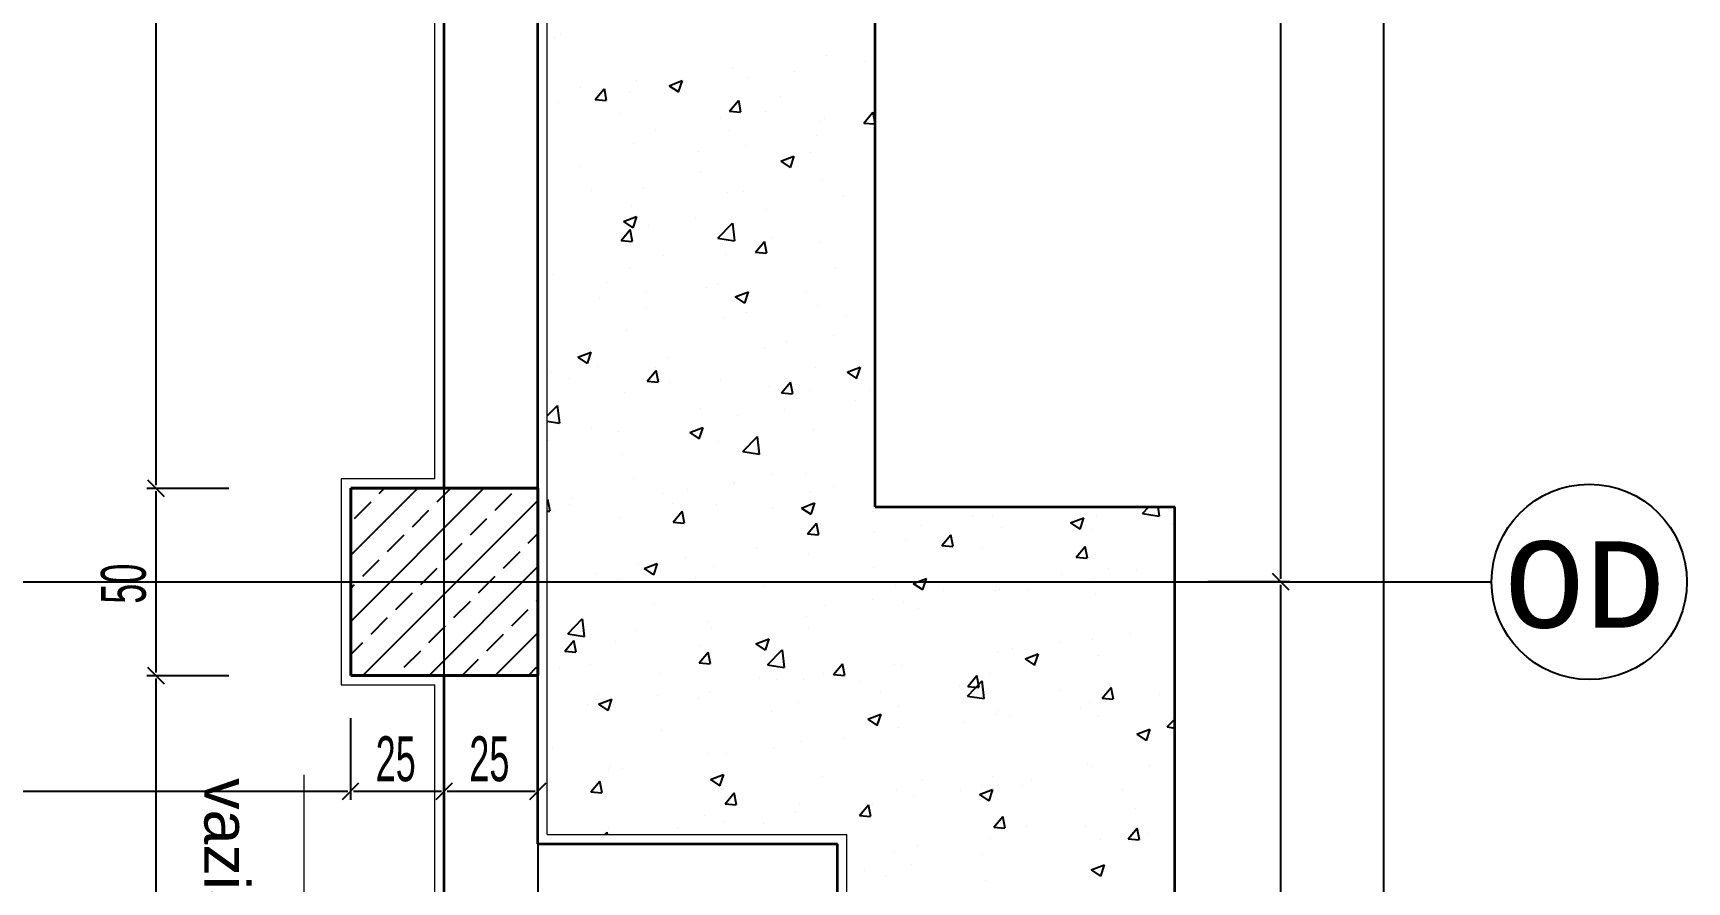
# Model space of a CAD drawing. Header units: inches. Extents: x -7543 to -822, y 102837 to 190349.
# Drawn here: x -836.2193 to -836.17515, y 102837.00948 to 102837.03215 of the extents above; entities that cross this region are included whole.
import ezdxf

# ---------------------------------------------------------------- set-up
doc = ezdxf.new("R2010")
doc.units = ezdxf.units.IN
doc.header["$MEASUREMENT"] = 0
doc.linetypes.add('DASHDOTX2', pattern=[2, 1, -0.5, 0, -0.5])
doc.layers.get('Defpoints').update_dxf_attribs({"lineweight": 25})
for name, color, linetype, lineweight in [('AKS', 1, 'Continuous', 25), ('ICOL', 55, 'Continuous', 25), ('KOLON', 2, 'Continuous', 40), ('SIVA', 150, 'Continuous', 15), ('TARAMA', 8, 'Continuous', 25)]:
    doc.layers.add(name, color=color, linetype=linetype, lineweight=lineweight)
doc.layers.add('DUVAR', color=7, linetype='Continuous', lineweight=35, true_color=0xfc4642)
doc.layers.add('PENCERE', color=7, linetype='Continuous', lineweight=18, true_color=0xffb360)
doc.styles.add('ISIM', font='monos.ttf', dxfattribs={"width": 1.1, "height": 200})
doc.styles.add('OLCU', font='tromand.shx', dxfattribs={"width": 0.6, "height": 12})
doc.styles.add('style5', font='arial.ttf', dxfattribs={"height": 1.25})

msp = doc.modelspace()

# ---------------------------------------------------------------- linework, layer by layer
at = {"layer": 'AKS', "linetype": 'DASHDOTX2', "ltscale": 10}
for p, q in [((-836.208322, 102836.797308), (-836.208322, 102837.179379)), ((-836.333122, 102837.017493), (-836.180362, 102837.017493))]:
    msp.add_line(p, q, dxfattribs=at)
at = {"layer": 'AKS', "color": 0}
msp.add_circle((-836.177755, 102837.017493), 0.002608, dxfattribs=at)
at = {"layer": 'Defpoints'}
for p, q in [((-836.205822, 102837.169971), (-836.205822, 102836.814993)), ((-836.208322, 102837.019993), (-836.208322, 102837.064993)), ((-836.210822, 102837.014993), (-836.210822, 102837.019993)), ((-836.210822, 102837.019993), (-836.208322, 102837.019993)), ((-836.208322, 102837.014993), (-836.210822, 102837.014993)), ((-836.208322, 102836.969993), (-836.208322, 102837.014993))]:
    msp.add_line(p, q, dxfattribs=at)
at = {"layer": 'DUVAR'}
for p, q in [((-836.196822, 102837.019493), (-836.196822, 102837.070165)), ((-836.208322, 102837.019993), (-836.208322, 102837.064993)), ((-836.205822, 102837.019993), (-836.205822, 102837.064993)), ((-836.196822, 102837.019493), (-836.188822, 102837.019493)), ((-836.188822, 102836.975165), (-836.188822, 102837.019493)), ((-836.208322, 102837.002493), (-836.208322, 102837.014993)), ((-836.205822, 102837.010493), (-836.205822, 102837.014993)), ((-836.205822, 102837.010493), (-836.197822, 102837.010493)), ((-836.197822, 102836.984165), (-836.197822, 102837.010493))]:
    msp.add_line(p, q, dxfattribs=at)
at = {"layer": 'ICOL'}
for p, q in [((-836.183243, 102836.815071), (-836.183243, 102837.169893)), ((-836.185987, 102837.017571), (-836.185987, 102837.067415)), ((-836.216027, 102837.064915), (-836.216027, 102837.020071)), ((-836.216261, 102837.019993), (-836.214077, 102837.019993)), ((-836.216261, 102837.019993), (-836.214077, 102837.019993)), ((-836.216248, 102837.020214), (-836.215806, 102837.019772)), ((-836.216248, 102837.020214), (-836.215806, 102837.019772)), ((-836.216027, 102837.019915), (-836.216027, 102837.015071)), ((-836.185766, 102837.017272), (-836.186207, 102837.017714)), ((-836.185766, 102837.017272), (-836.186207, 102837.017714)), ((-836.185753, 102837.017493), (-836.187937, 102837.017493)), ((-836.185753, 102837.017493), (-836.187937, 102837.017493)), ((-836.185987, 102836.967571), (-836.185987, 102837.017415)), ((-836.216261, 102837.014993), (-836.214077, 102837.014993)), ((-836.216261, 102837.014993), (-836.214077, 102837.014993)), ((-836.216248, 102837.015214), (-836.215806, 102837.014772)), ((-836.216248, 102837.015214), (-836.215806, 102837.014772)), ((-836.216027, 102837.014915), (-836.216027, 102837.002571)), ((-836.210822, 102837.011671), (-836.210822, 102837.013855)), ((-836.210822, 102837.011671), (-836.210822, 102837.013855)), ((-836.208322, 102837.011671), (-836.208322, 102837.013855)), ((-836.208322, 102837.011671), (-836.208322, 102837.013855)), ((-836.205822, 102837.011671), (-836.205822, 102837.013855)), ((-836.265744, 102837.011905), (-836.2109, 102837.011905)), ((-836.211042, 102837.011685), (-836.210601, 102837.012126)), ((-836.211042, 102837.011685), (-836.210601, 102837.012126)), ((-836.210744, 102837.011905), (-836.2084, 102837.011905)), ((-836.208542, 102837.011685), (-836.208101, 102837.012126)), ((-836.208542, 102837.011685), (-836.208101, 102837.012126)), ((-836.208244, 102837.011905), (-836.2059, 102837.011905)), ((-836.206042, 102837.011685), (-836.205601, 102837.012126))]:
    msp.add_line(p, q, dxfattribs=at)
at = {"layer": 'KOLON'}
for p, q in [((-836.205822, 102837.019993), (-836.210822, 102837.019993)), ((-836.210822, 102837.019993), (-836.210822, 102837.014993)), ((-836.205822, 102837.014993), (-836.205822, 102837.019993)), ((-836.210822, 102837.014993), (-836.205822, 102837.014993))]:
    msp.add_line(p, q, dxfattribs=at)
at = {"layer": 'PENCERE'}
msp.add_line((-836.212069, 102837.012337), (-836.212069, 102836.993924), dxfattribs=at)
at = {"layer": 'SIVA'}
for p, q in [((-836.205572, 102837.010743), (-836.205572, 102837.078915)), ((-836.208572, 102837.020243), (-836.208572, 102837.064743)), ((-836.208572, 102837.020243), (-836.211072, 102837.020243)), ((-836.211072, 102837.020243), (-836.211072, 102837.014743)), ((-836.211072, 102837.014743), (-836.208572, 102837.014743)), ((-836.208572, 102837.002193), (-836.208572, 102837.014743)), ((-836.205572, 102837.010743), (-836.197572, 102837.010743)), ((-836.197572, 102836.983915), (-836.197572, 102837.010743))]:
    msp.add_line(p, q, dxfattribs=at)
at = {"layer": 'TARAMA'}
for p, q in [((-836.205383, 102837.032027), (-836.205383, 102837.032027)), ((-836.205216, 102837.032108), (-836.205216, 102837.032108)), ((-836.198112, 102837.031541), (-836.198112, 102837.031541)), ((-836.197083, 102837.03138), (-836.197083, 102837.03138)), ((-836.200637, 102837.031221), (-836.200637, 102837.031221)), ((-836.200229, 102837.030966), (-836.200229, 102837.030966)), ((-836.198977, 102837.031131), (-836.198977, 102837.031131)), ((-836.204682, 102837.030684), (-836.204682, 102837.030684)), ((-836.204297, 102837.030373), (-836.204056, 102837.030661)), ((-836.203992, 102837.030347), (-836.20405, 102837.030661)), ((-836.203386, 102837.03055), (-836.203386, 102837.03055)), ((-836.203204, 102837.030869), (-836.203204, 102837.030869)), ((-836.202322, 102837.030743), (-836.201972, 102837.030877)), ((-836.202322, 102837.030743), (-836.202073, 102837.030575)), ((-836.202067, 102837.030575), (-836.201966, 102837.030878)), ((-836.202012, 102837.030571), (-836.202012, 102837.030571)), ((-836.199343, 102837.030458), (-836.199343, 102837.030458)), ((-836.196841, 102837.030546), (-836.196841, 102837.030546)), ((-836.20528, 102837.030301), (-836.20528, 102837.030301)), ((-836.204297, 102837.030373), (-836.203998, 102837.030347)), ((-836.203627, 102837.030012), (-836.203627, 102837.030012)), ((-836.20071, 102837.03006), (-836.200469, 102837.030347)), ((-836.20071, 102837.03006), (-836.200412, 102837.030033)), ((-836.200406, 102837.030034), (-836.200463, 102837.030347)), ((-836.199757, 102837.030045), (-836.199757, 102837.030045)), ((-836.197124, 102837.029746), (-836.196883, 102837.030033)), ((-836.196822, 102837.029733), (-836.196877, 102837.030033)), ((-836.200958, 102837.029899), (-836.200958, 102837.029899)), ((-836.200698, 102837.029556), (-836.200698, 102837.029556)), ((-836.198289, 102837.029787), (-836.198289, 102837.029787)), ((-836.198172, 102837.029876), (-836.198172, 102837.029876)), ((-836.197124, 102837.029746), (-836.196825, 102837.02972)), ((-836.203265, 102837.029204), (-836.203265, 102837.029204)), ((-836.202673, 102837.029545), (-836.202673, 102837.029545)), ((-836.200292, 102837.029159), (-836.200292, 102837.029159)), ((-836.198399, 102837.029408), (-836.198399, 102837.029408)), ((-836.201544, 102837.028994), (-836.201544, 102837.028994)), ((-836.199337, 102837.02873), (-836.198987, 102837.028864)), ((-836.199337, 102837.02873), (-836.199089, 102837.028562)), ((-836.199083, 102837.028562), (-836.198981, 102837.028865)), ((-836.198559, 102837.028947), (-836.198559, 102837.028947)), ((-836.204702, 102837.028578), (-836.204702, 102837.028578)), ((-836.201475, 102837.028447), (-836.201475, 102837.028447)), ((-836.204391, 102837.027946), (-836.204391, 102837.027946)), ((-836.203007, 102837.028029), (-836.203007, 102837.028029)), ((-836.200759, 102837.027892), (-836.200759, 102837.027892)), ((-836.200338, 102837.027917), (-836.200338, 102837.027917)), ((-836.198233, 102837.028212), (-836.198233, 102837.028212)), ((-836.197669, 102837.027804), (-836.197669, 102837.027804)), ((-836.203326, 102837.02754), (-836.203326, 102837.02754)), ((-836.199714, 102837.027436), (-836.199714, 102837.027436)), ((-836.203538, 102837.027117), (-836.203188, 102837.027252)), ((-836.203538, 102837.027117), (-836.20329, 102837.02695)), ((-836.203284, 102837.02695), (-836.203182, 102837.027252)), ((-836.202859, 102837.027022), (-836.202859, 102837.027022)), ((-836.201608, 102837.027187), (-836.201608, 102837.027187)), ((-836.201018, 102837.026669), (-836.200628, 102837.027075)), ((-836.200567, 102837.0266), (-836.200622, 102837.027074)), ((-836.203603, 102837.026612), (-836.203362, 102837.0269)), ((-836.203603, 102837.026612), (-836.203304, 102837.026586)), ((-836.203298, 102837.026586), (-836.203356, 102837.0269)), ((-836.201018, 102837.026669), (-836.200573, 102837.0266)), ((-836.200017, 102837.026299), (-836.199776, 102837.026586)), ((-836.199712, 102837.026273), (-836.19977, 102837.026586)), ((-836.199565, 102837.026697), (-836.199565, 102837.026697)), ((-836.198294, 102837.026547), (-836.198294, 102837.026547)), ((-836.202481, 102837.026196), (-836.202481, 102837.026196)), ((-836.20082, 102837.026227), (-836.20082, 102837.026227)), ((-836.200017, 102837.026299), (-836.199718, 102837.026272)), ((-836.205397, 102837.025696), (-836.205397, 102837.025696)), ((-836.203387, 102837.025875), (-836.203387, 102837.025875)), ((-836.197872, 102837.025879), (-836.197872, 102837.025879)), ((-836.203981, 102837.025474), (-836.203981, 102837.025474)), ((-836.202923, 102837.025214), (-836.202923, 102837.025214)), ((-836.201312, 102837.025362), (-836.201312, 102837.025362)), ((-836.201029, 102837.025464), (-836.201029, 102837.025464)), ((-836.200554, 102837.025104), (-836.200204, 102837.025239)), ((-836.200299, 102837.024937), (-836.200198, 102837.025239)), ((-836.198643, 102837.025249), (-836.198643, 102837.025249)), ((-836.204175, 102837.02505), (-836.204175, 102837.02505)), ((-836.202927, 102837.024803), (-836.202927, 102837.024803)), ((-836.200554, 102837.025104), (-836.200305, 102837.024936)), ((-836.198355, 102837.024883), (-836.198355, 102837.024883)), ((-836.20088, 102837.024563), (-836.20088, 102837.024563)), ((-836.200257, 102837.02469), (-836.200257, 102837.02469)), ((-836.197588, 102837.024577), (-836.197588, 102837.024577)), ((-836.203448, 102837.024211), (-836.203448, 102837.024211)), ((-836.199187, 102837.023907), (-836.199187, 102837.023907)), ((-836.197935, 102837.024072), (-836.197935, 102837.024072)), ((-836.196856, 102837.024214), (-836.196856, 102837.024214)), ((-836.204755, 102837.023492), (-836.204405, 102837.023626)), ((-836.204755, 102837.023492), (-836.204506, 102837.023324)), ((-836.2045, 102837.023324), (-836.204399, 102837.023626)), ((-836.202345, 102837.023492), (-836.202345, 102837.023492)), ((-836.199772, 102837.023714), (-836.199772, 102837.023714)), ((-836.20549, 102837.023078), (-836.20549, 102837.023078)), ((-836.204976, 102837.022933), (-836.204976, 102837.022933)), ((-836.204238, 102837.023242), (-836.204238, 102837.023242)), ((-836.202909, 102837.022851), (-836.202668, 102837.023139)), ((-836.202688, 102837.023213), (-836.202688, 102837.023213)), ((-836.202604, 102837.022825), (-836.202662, 102837.023139)), ((-836.198416, 102837.023218), (-836.198416, 102837.023218)), ((-836.197569, 102837.023091), (-836.197219, 102837.023226)), ((-836.197569, 102837.023091), (-836.197321, 102837.022923)), ((-836.197315, 102837.022924), (-836.197213, 102837.023226)), ((-836.203508, 102837.022546), (-836.203508, 102837.022546)), ((-836.202909, 102837.022851), (-836.20261, 102837.022825)), ((-836.202306, 102837.02282), (-836.202306, 102837.02282)), ((-836.200941, 102837.022898), (-836.200941, 102837.022898)), ((-836.199637, 102837.022707), (-836.199637, 102837.022707)), ((-836.199323, 102837.022538), (-836.199082, 102837.022825)), ((-836.199323, 102837.022538), (-836.199024, 102837.022511)), ((-836.199018, 102837.022512), (-836.199076, 102837.022825)), ((-836.198574, 102837.022616), (-836.198574, 102837.022616)), ((-836.196968, 102837.022595), (-836.196968, 102837.022595)), ((-836.205572, 102837.021923), (-836.205302, 102837.022205)), ((-836.20524, 102837.021729), (-836.205296, 102837.022204)), ((-836.20149, 102837.022115), (-836.20149, 102837.022115)), ((-836.199251, 102837.0221), (-836.199251, 102837.0221)), ((-836.197357, 102837.022349), (-836.197357, 102837.022349)), ((-836.205572, 102837.02178), (-836.205246, 102837.02173)), ((-836.204406, 102837.021615), (-836.204406, 102837.021615)), ((-836.20177, 102837.021478), (-836.20142, 102837.021613)), ((-836.201516, 102837.021311), (-836.201414, 102837.021613)), ((-836.200502, 102837.021935), (-836.200502, 102837.021935)), ((-836.205554, 102837.02127), (-836.205554, 102837.02127)), ((-836.20366, 102837.02152), (-836.20366, 102837.02152)), ((-836.20177, 102837.021478), (-836.201522, 102837.021311)), ((-836.201002, 102837.021234), (-836.201002, 102837.021234)), ((-836.200355, 102837.020971), (-836.199965, 102837.021377)), ((-836.199904, 102837.020901), (-836.199959, 102837.021376)), ((-836.198476, 102837.021554), (-836.198476, 102837.021554)), ((-836.203569, 102837.020882), (-836.203569, 102837.020882)), ((-836.200355, 102837.020971), (-836.19991, 102837.020902)), ((-836.19958, 102837.020365), (-836.19958, 102837.020365)), ((-836.198672, 102837.020377), (-836.198672, 102837.020377)), ((-836.210822, 102837.019971), (-836.2108, 102837.019993)), ((-836.210822, 102837.018203), (-836.209032, 102837.019993)), ((-836.210822, 102837.016435), (-836.207264, 102837.019993)), ((-836.210058, 102837.019851), (-836.209916, 102837.019993)), ((-836.208511, 102837.01963), (-836.208148, 102837.019993)), ((-836.206964, 102837.019409), (-836.206522, 102837.019851)), ((-836.20328, 102837.020265), (-836.20328, 102837.020265)), ((-836.202496, 102837.019865), (-836.202496, 102837.019865)), ((-836.201818, 102837.019963), (-836.201818, 102837.019963)), ((-836.200611, 102837.020152), (-836.200611, 102837.020152)), ((-836.200566, 102837.020128), (-836.200566, 102837.020128)), ((-836.198537, 102837.019889), (-836.198537, 102837.019889)), ((-836.197942, 102837.02004), (-836.197942, 102837.02004)), ((-836.210721, 102837.019188), (-836.210279, 102837.01963)), ((-836.210496, 102837.014993), (-836.205822, 102837.019667)), ((-836.209174, 102837.018967), (-836.208732, 102837.019409)), ((-836.205572, 102837.019678), (-836.205561, 102837.019691)), ((-836.205497, 102837.019378), (-836.205555, 102837.019692)), ((-836.204975, 102837.019548), (-836.204975, 102837.019548)), ((-836.204895, 102837.019706), (-836.204895, 102837.019706)), ((-836.202226, 102837.019594), (-836.202226, 102837.019594)), ((-836.201063, 102837.019569), (-836.201063, 102837.019569)), ((-836.199557, 102837.019481), (-836.199557, 102837.019481)), ((-836.198786, 102837.019465), (-836.198436, 102837.0196)), ((-836.198786, 102837.019465), (-836.198537, 102837.019298)), ((-836.198531, 102837.019298), (-836.19843, 102837.0196)), ((-836.189682, 102837.019316), (-836.189513, 102837.019493)), ((-836.189232, 102837.019246), (-836.18926, 102837.019493)), ((-836.207627, 102837.018746), (-836.207185, 102837.019188)), ((-836.205572, 102837.019384), (-836.205503, 102837.019378)), ((-836.205412, 102837.019364), (-836.205412, 102837.019364)), ((-836.20363, 102837.019217), (-836.20363, 102837.019217)), ((-836.202216, 102837.01909), (-836.201974, 102837.019378)), ((-836.202216, 102837.01909), (-836.201917, 102837.019064)), ((-836.201911, 102837.019064), (-836.201969, 102837.019378)), ((-836.198629, 102837.018777), (-836.198388, 102837.019064)), ((-836.198324, 102837.018751), (-836.198382, 102837.019064)), ((-836.196888, 102837.019368), (-836.196888, 102837.019368)), ((-836.195578, 102837.018986), (-836.195578, 102837.018986)), ((-836.194219, 102837.019255), (-836.194219, 102837.019255)), ((-836.193685, 102837.019235), (-836.193685, 102837.019235)), ((-836.1916, 102837.019065), (-836.19125, 102837.019199)), ((-836.1916, 102837.019065), (-836.191352, 102837.018897)), ((-836.191549, 102837.019142), (-836.191549, 102837.019142)), ((-836.191346, 102837.018897), (-836.191244, 102837.019199)), ((-836.190908, 102837.019272), (-836.190908, 102837.019272)), ((-836.189682, 102837.019316), (-836.189238, 102837.019247)), ((-836.18888, 102837.01903), (-836.18888, 102837.01903)), ((-836.209837, 102837.018304), (-836.209395, 102837.018746)), ((-836.20829, 102837.018083), (-836.207848, 102837.018525)), ((-836.20608, 102837.018525), (-836.205822, 102837.018784)), ((-836.198629, 102837.018777), (-836.19833, 102837.01875)), ((-836.19683, 102837.018821), (-836.19683, 102837.018821)), ((-836.196001, 102837.0186), (-836.196001, 102837.0186)), ((-836.195043, 102837.018463), (-836.194802, 102837.01875)), ((-836.194738, 102837.018437), (-836.194796, 102837.01875)), ((-836.193434, 102837.018952), (-836.193434, 102837.018952)), ((-836.191039, 102837.018884), (-836.191039, 102837.018884)), ((-836.2105, 102837.017641), (-836.210058, 102837.018083)), ((-836.206743, 102837.017862), (-836.206301, 102837.018304)), ((-836.201881, 102837.018156), (-836.201881, 102837.018156)), ((-836.199988, 102837.018405), (-836.199988, 102837.018405)), ((-836.198598, 102837.018225), (-836.198598, 102837.018225)), ((-836.195043, 102837.018463), (-836.194744, 102837.018437)), ((-836.193955, 102837.018383), (-836.193955, 102837.018383)), ((-836.191457, 102837.018149), (-836.191216, 102837.018436)), ((-836.191457, 102837.018149), (-836.191158, 102837.018123)), ((-836.191152, 102837.018123), (-836.19121, 102837.018437)), ((-836.208953, 102837.01742), (-836.208511, 102837.017862)), ((-836.208729, 102837.014993), (-836.205822, 102837.0179)), ((-836.207406, 102837.017199), (-836.206964, 102837.017641)), ((-836.204275, 102837.017724), (-836.204275, 102837.017724)), ((-836.203133, 102837.017991), (-836.203133, 102837.017991)), ((-836.202987, 102837.017853), (-836.202637, 102837.017987)), ((-836.202987, 102837.017853), (-836.202738, 102837.017685)), ((-836.202732, 102837.017685), (-836.202631, 102837.017987)), ((-836.201124, 102837.017905), (-836.201124, 102837.017905)), ((-836.196871, 102837.017883), (-836.196871, 102837.017883)), ((-836.191842, 102837.017679), (-836.191842, 102837.017679)), ((-836.19059, 102837.017844), (-836.19059, 102837.017844)), ((-836.189841, 102837.017786), (-836.189841, 102837.017786)), ((-836.210822, 102837.017319), (-836.210721, 102837.01742)), ((-836.209616, 102837.016757), (-836.209174, 102837.017199)), ((-836.203691, 102837.017553), (-836.203691, 102837.017553)), ((-836.201606, 102837.017611), (-836.201606, 102837.017611)), ((-836.199787, 102837.017382), (-836.199787, 102837.017382)), ((-836.198937, 102837.017498), (-836.198937, 102837.017498)), ((-836.196268, 102837.017385), (-836.196268, 102837.017385)), ((-836.195801, 102837.017452), (-836.195451, 102837.017587)), ((-836.195801, 102837.017452), (-836.195553, 102837.017285)), ((-836.195547, 102837.017285), (-836.195445, 102837.017587)), ((-836.195, 102837.017263), (-836.195, 102837.017263)), ((-836.193598, 102837.017272), (-836.193598, 102837.017272)), ((-836.193495, 102837.017287), (-836.193495, 102837.017287)), ((-836.192757, 102837.017285), (-836.192757, 102837.017285)), ((-836.190969, 102837.017608), (-836.190969, 102837.017608)), ((-836.208069, 102837.016537), (-836.207627, 102837.016978)), ((-836.206522, 102837.016316), (-836.20608, 102837.016757)), ((-836.205859, 102837.016978), (-836.205822, 102837.017016)), ((-836.202703, 102837.016882), (-836.202703, 102837.016882)), ((-836.198145, 102837.016849), (-836.198145, 102837.016849)), ((-836.196894, 102837.017014), (-836.196894, 102837.017014)), ((-836.196062, 102837.016935), (-836.196062, 102837.016935)), ((-836.195673, 102837.016785), (-836.195673, 102837.016785)), ((-836.190929, 102837.01716), (-836.190929, 102837.01716)), ((-836.210279, 102837.016095), (-836.209837, 102837.016537)), ((-836.208732, 102837.015874), (-836.20829, 102837.016316)), ((-836.205028, 102837.016101), (-836.204639, 102837.016506)), ((-836.204577, 102837.016031), (-836.204633, 102837.016506)), ((-836.201303, 102837.016433), (-836.201303, 102837.016433)), ((-836.198659, 102837.01656), (-836.198659, 102837.01656)), ((-836.210822, 102837.015551), (-836.2105, 102837.015874)), ((-836.207185, 102837.015653), (-836.206743, 102837.016095)), ((-836.206961, 102837.014993), (-836.205822, 102837.016132)), ((-836.205108, 102837.015643), (-836.204867, 102837.01593)), ((-836.205028, 102837.016101), (-836.204584, 102837.016032)), ((-836.204803, 102837.015617), (-836.204861, 102837.015931)), ((-836.204448, 102837.016019), (-836.204448, 102837.016019)), ((-836.203752, 102837.015888), (-836.203752, 102837.015888)), ((-836.203197, 102837.016184), (-836.203197, 102837.016184)), ((-836.201184, 102837.01624), (-836.201184, 102837.01624)), ((-836.200003, 102837.01584), (-836.199652, 102837.015974)), ((-836.199748, 102837.015672), (-836.199646, 102837.015974)), ((-836.198589, 102837.016284), (-836.198589, 102837.016284)), ((-836.191906, 102837.015872), (-836.191906, 102837.015872)), ((-836.19103, 102837.015943), (-836.19103, 102837.015943)), ((-836.190012, 102837.016121), (-836.190012, 102837.016121)), ((-836.209395, 102837.015211), (-836.208953, 102837.015653)), ((-836.207845, 102837.014993), (-836.207406, 102837.015432)), ((-836.205108, 102837.015643), (-836.204809, 102837.015617)), ((-836.201522, 102837.015329), (-836.201281, 102837.015617)), ((-836.201504, 102837.015784), (-836.201504, 102837.015784)), ((-836.201217, 102837.015303), (-836.201275, 102837.015617)), ((-836.200003, 102837.01584), (-836.199754, 102837.015672)), ((-836.199692, 102837.015273), (-836.199303, 102837.015679)), ((-836.199241, 102837.015203), (-836.199297, 102837.015678)), ((-836.193556, 102837.015623), (-836.193556, 102837.015623)), ((-836.193157, 102837.015707), (-836.193157, 102837.015707)), ((-836.192817, 102837.015439), (-836.192467, 102837.015574)), ((-836.192817, 102837.015439), (-836.192568, 102837.015271)), ((-836.192562, 102837.015272), (-836.192461, 102837.015574)), ((-836.190847, 102837.015536), (-836.190847, 102837.015536)), ((-836.206077, 102837.014993), (-836.205859, 102837.015211)), ((-836.205249, 102837.015169), (-836.205249, 102837.015169)), ((-836.20442, 102837.015283), (-836.20442, 102837.015283)), ((-836.202579, 102837.015056), (-836.202579, 102837.015056)), ((-836.201522, 102837.015329), (-836.201223, 102837.015303)), ((-836.199692, 102837.015273), (-836.199247, 102837.015204)), ((-836.198209, 102837.015042), (-836.198209, 102837.015042)), ((-836.197935, 102837.015016), (-836.197694, 102837.015303)), ((-836.197935, 102837.015016), (-836.197637, 102837.01499)), ((-836.197631, 102837.01499), (-836.197688, 102837.015303)), ((-836.196315, 102837.015291), (-836.196315, 102837.015291)), ((-836.196123, 102837.015271), (-836.196123, 102837.015271)), ((-836.194349, 102837.014702), (-836.194108, 102837.014989)), ((-836.194044, 102837.014676), (-836.194102, 102837.014989)), ((-836.193763, 102837.015035), (-836.193763, 102837.015035)), ((-836.201245, 102837.014576), (-836.201245, 102837.014576)), ((-836.19991, 102837.014943), (-836.19991, 102837.014943)), ((-836.199461, 102837.014877), (-836.199461, 102837.014877)), ((-836.19872, 102837.014896), (-836.19872, 102837.014896)), ((-836.197241, 102837.01483), (-836.197241, 102837.01483)), ((-836.194572, 102837.014718), (-836.194572, 102837.014718)), ((-836.194356, 102837.014445), (-836.193966, 102837.014851)), ((-836.194349, 102837.014702), (-836.19405, 102837.014676)), ((-836.193905, 102837.014376), (-836.19396, 102837.01485)), ((-836.191903, 102837.014605), (-836.191903, 102837.014605)), ((-836.190763, 102837.014388), (-836.190522, 102837.014675)), ((-836.190458, 102837.014362), (-836.190516, 102837.014676)), ((-836.204512, 102837.014212), (-836.204512, 102837.014212)), ((-836.204204, 102837.014227), (-836.203854, 102837.014361)), ((-836.204204, 102837.014227), (-836.203955, 102837.014059)), ((-836.204194, 102837.014497), (-836.204194, 102837.014497)), ((-836.203949, 102837.014059), (-836.203848, 102837.014362)), ((-836.203812, 102837.014224), (-836.203812, 102837.014224)), ((-836.202618, 102837.014461), (-836.202618, 102837.014461)), ((-836.201525, 102837.014384), (-836.201525, 102837.014384)), ((-836.198856, 102837.014271), (-836.198856, 102837.014271)), ((-836.196679, 102837.014535), (-836.196679, 102837.014535)), ((-836.196187, 102837.014159), (-836.196187, 102837.014159)), ((-836.194356, 102837.014445), (-836.193911, 102837.014376)), ((-836.191327, 102837.014149), (-836.191327, 102837.014149)), ((-836.191091, 102837.014279), (-836.191091, 102837.014279)), ((-836.190763, 102837.014388), (-836.190464, 102837.014362)), ((-836.189234, 102837.014492), (-836.189234, 102837.014492)), ((-836.199595, 102837.014034), (-836.199595, 102837.014034)), ((-836.197018, 102837.013827), (-836.196668, 102837.013961)), ((-836.197018, 102837.013827), (-836.196769, 102837.013659)), ((-836.196763, 102837.013659), (-836.196662, 102837.013961)), ((-836.194473, 102837.013735), (-836.194473, 102837.013735)), ((-836.193616, 102837.013958), (-836.193616, 102837.013958)), ((-836.193518, 102837.014046), (-836.193518, 102837.014046)), ((-836.193221, 102837.0139), (-836.193221, 102837.0139)), ((-836.190849, 102837.013933), (-836.190849, 102837.013933)), ((-836.18902, 102837.013618), (-836.188822, 102837.013824)), ((-836.202511, 102837.013533), (-836.202511, 102837.013533)), ((-836.19878, 102837.013232), (-836.19878, 102837.013232)), ((-836.197631, 102837.013319), (-836.197631, 102837.013319)), ((-836.196184, 102837.013606), (-836.196184, 102837.013606)), ((-836.189832, 102837.013426), (-836.189482, 102837.013561)), ((-836.189832, 102837.013426), (-836.189584, 102837.013258)), ((-836.189578, 102837.013259), (-836.189476, 102837.013561)), ((-836.18902, 102837.013618), (-836.188822, 102837.013587)), ((-836.205427, 102837.013033), (-836.205427, 102837.013033)), ((-836.201306, 102837.012911), (-836.201306, 102837.012911)), ((-836.200776, 102837.012905), (-836.200776, 102837.012905)), ((-836.199524, 102837.01307), (-836.199524, 102837.01307)), ((-836.203934, 102837.012489), (-836.203934, 102837.012489)), ((-836.203873, 102837.012559), (-836.203873, 102837.012559)), ((-836.203574, 102837.012514), (-836.203574, 102837.012514)), ((-836.201219, 102837.012214), (-836.200869, 102837.012348)), ((-836.200964, 102837.012046), (-836.200863, 102837.012348)), ((-836.200905, 102837.012402), (-836.200905, 102837.012402)), ((-836.191152, 102837.012614), (-836.191152, 102837.012614)), ((-836.191054, 102837.012552), (-836.191054, 102837.012552)), ((-836.189485, 102837.012592), (-836.189485, 102837.012592)), ((-836.204414, 102837.011882), (-836.204173, 102837.012169)), ((-836.20411, 102837.011856), (-836.204167, 102837.01217)), ((-836.201219, 102837.012214), (-836.20097, 102837.012046)), ((-836.198236, 102837.012289), (-836.198236, 102837.012289)), ((-836.196244, 102837.011942), (-836.196244, 102837.011942)), ((-836.195567, 102837.012176), (-836.195567, 102837.012176)), ((-836.194536, 102837.011927), (-836.194536, 102837.011927)), ((-836.194033, 102837.011813), (-836.193683, 102837.011948)), ((-836.19397, 102837.012052), (-836.19397, 102837.012052)), ((-836.193779, 102837.011646), (-836.193677, 102837.011948)), ((-836.193677, 102837.012294), (-836.193677, 102837.012294)), ((-836.192898, 102837.012063), (-836.192898, 102837.012063)), ((-836.192643, 102837.012177), (-836.192643, 102837.012177)), ((-836.190229, 102837.01195), (-836.190229, 102837.01195)), ((-836.204414, 102837.011882), (-836.204115, 102837.011856)), ((-836.200828, 102837.011568), (-836.200587, 102837.011856)), ((-836.200828, 102837.011568), (-836.200529, 102837.011542)), ((-836.200523, 102837.011542), (-836.200581, 102837.011856)), ((-836.198841, 102837.011567), (-836.198841, 102837.011567)), ((-836.197242, 102837.011255), (-836.197001, 102837.011542)), ((-836.196937, 102837.011229), (-836.196995, 102837.011542)), ((-836.196885, 102837.011551), (-836.196885, 102837.011551)), ((-836.195788, 102837.011763), (-836.195788, 102837.011763)), ((-836.194033, 102837.011813), (-836.193785, 102837.011646)), ((-836.189856, 102837.011454), (-836.189856, 102837.011454)), ((-836.201367, 102837.011247), (-836.201367, 102837.011247)), ((-836.20084, 102837.011098), (-836.20084, 102837.011098)), ((-836.199801, 102837.011051), (-836.199801, 102837.011051)), ((-836.198946, 102837.011347), (-836.198946, 102837.011347)), ((-836.197242, 102837.011255), (-836.196943, 102837.011229)), ((-836.193655, 102837.010941), (-836.193414, 102837.011228)), ((-836.193351, 102837.010915), (-836.193408, 102837.011228)), ((-836.204038, 102837.010743), (-836.203976, 102837.010808)), ((-836.203962, 102837.010743), (-836.20397, 102837.010807)), ((-836.203934, 102837.010895), (-836.203934, 102837.010895)), ((-836.202091, 102837.010933), (-836.202091, 102837.010933)), ((-836.193738, 102837.01063), (-836.193738, 102837.01063)), ((-836.193655, 102837.010941), (-836.193357, 102837.010915)), ((-836.192771, 102837.010954), (-836.192771, 102837.010954)), ((-836.191212, 102837.01095), (-836.191212, 102837.01095)), ((-836.1908, 102837.01062), (-836.1908, 102837.01062)), ((-836.190069, 102837.010627), (-836.189828, 102837.010914)), ((-836.190069, 102837.010627), (-836.18977, 102837.010601)), ((-836.189764, 102837.010601), (-836.189822, 102837.010915)), ((-836.189549, 102837.010785), (-836.189549, 102837.010785)), ((-836.196305, 102837.010278), (-836.196305, 102837.010278)), ((-836.195687, 102837.010453), (-836.195687, 102837.010453)), ((-836.193958, 102837.010205), (-836.193958, 102837.010205)), ((-836.197104, 102837.009791), (-836.197104, 102837.009791)), ((-836.195852, 102837.009955), (-836.195852, 102837.009955)), ((-836.191049, 102837.0098), (-836.190699, 102837.009935)), ((-836.191049, 102837.0098), (-836.1908, 102837.009633)), ((-836.190794, 102837.009633), (-836.190693, 102837.009935)), ((-836.196541, 102837.009621), (-836.196541, 102837.009621)), ((-836.193871, 102837.009508), (-836.193871, 102837.009508))]:
    msp.add_line(p, q, dxfattribs=at)

# ---------------------------------------------------------------- texts
at = {"layer": 'AKS', "style": 'ISIM', "width": 1.1}
msp.add_text('OD', height=0.00231, dxfattribs=at).set_placement((-836.180028, 102837.016267))
at = {"layer": 'ICOL', "style": 'OLCU', "width": 0.6}
msp.add_text('50', height=0.0012, rotation=90, dxfattribs=at).set_placement((-836.216291, 102837.01691))
for p in [(-836.210155, 102837.012169), (-836.207655, 102837.012169)]:
    msp.add_text('25', height=0.0012, dxfattribs=at).set_placement(p)
at = {"layer": 'PENCERE', "style": 'style5'}
msp.add_text('vazistaslı demir pencere', height=0.0012, rotation=270, dxfattribs=at).set_placement((-836.214728, 102837.012251))

doc.saveas('drawing.dxf')
